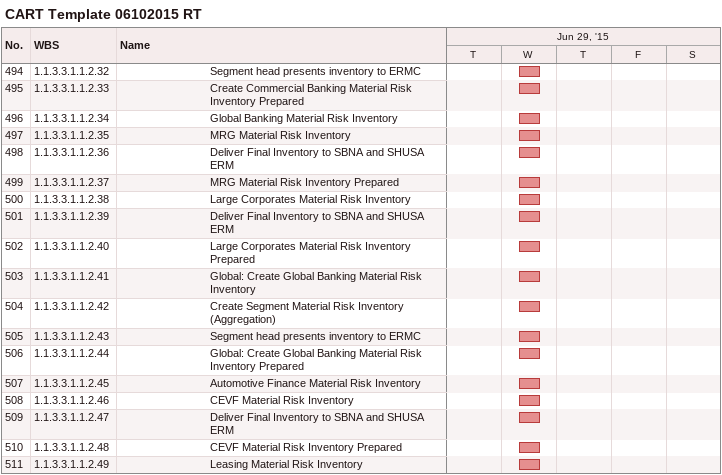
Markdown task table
CART Template 06102015 RT

| ID | WBS | Task | Start | Finish |
|---|---|---|---|---|
| 494 | 1.1.3.3.1.1.2.32 | Segment head presents inventory to ERMC | 2015-07-01 | 2015-07-01 |
| 495 | 1.1.3.3.1.1.2.33 | Create Commercial Banking Material Risk Inventory Prepared | 2015-07-01 | 2015-07-01 |
| 496 | 1.1.3.3.1.1.2.34 | Global Banking Material Risk Inventory | 2015-07-01 | 2015-07-01 |
| 497 | 1.1.3.3.1.1.2.35 | MRG Material Risk Inventory | 2015-07-01 | 2015-07-01 |
| 498 | 1.1.3.3.1.1.2.36 | Deliver Final Inventory to SBNA and SHUSA ERM | 2015-07-01 | 2015-07-01 |
| 499 | 1.1.3.3.1.1.2.37 | MRG Material Risk Inventory Prepared | 2015-07-01 | 2015-07-01 |
| 500 | 1.1.3.3.1.1.2.38 | Large Corporates Material Risk Inventory | 2015-07-01 | 2015-07-01 |
| 501 | 1.1.3.3.1.1.2.39 | Deliver Final Inventory to SBNA and SHUSA ERM | 2015-07-01 | 2015-07-01 |
| 502 | 1.1.3.3.1.1.2.40 | Large Corporates Material Risk Inventory Prepared | 2015-07-01 | 2015-07-01 |
| 503 | 1.1.3.3.1.1.2.41 | Global: Create Global Banking Material Risk Inventory | 2015-07-01 | 2015-07-01 |
| 504 | 1.1.3.3.1.1.2.42 | Create Segment Material Risk Inventory (Aggregation) | 2015-07-01 | 2015-07-01 |
| 505 | 1.1.3.3.1.1.2.43 | Segment head presents inventory to ERMC | 2015-07-01 | 2015-07-01 |
| 506 | 1.1.3.3.1.1.2.44 | Global: Create Global Banking Material Risk Inventory Prepared | 2015-07-01 | 2015-07-01 |
| 507 | 1.1.3.3.1.1.2.45 | Automotive Finance Material Risk Inventory | 2015-07-01 | 2015-07-01 |
| 508 | 1.1.3.3.1.1.2.46 | CEVF Material Risk Inventory | 2015-07-01 | 2015-07-01 |
| 509 | 1.1.3.3.1.1.2.47 | Deliver Final Inventory to SBNA and SHUSA ERM | 2015-07-01 | 2015-07-01 |
| 510 | 1.1.3.3.1.1.2.48 | CEVF Material Risk Inventory Prepared | 2015-07-01 | 2015-07-01 |
| 511 | 1.1.3.3.1.1.2.49 | Leasing Material Risk Inventory | 2015-07-01 | 2015-07-01 |
